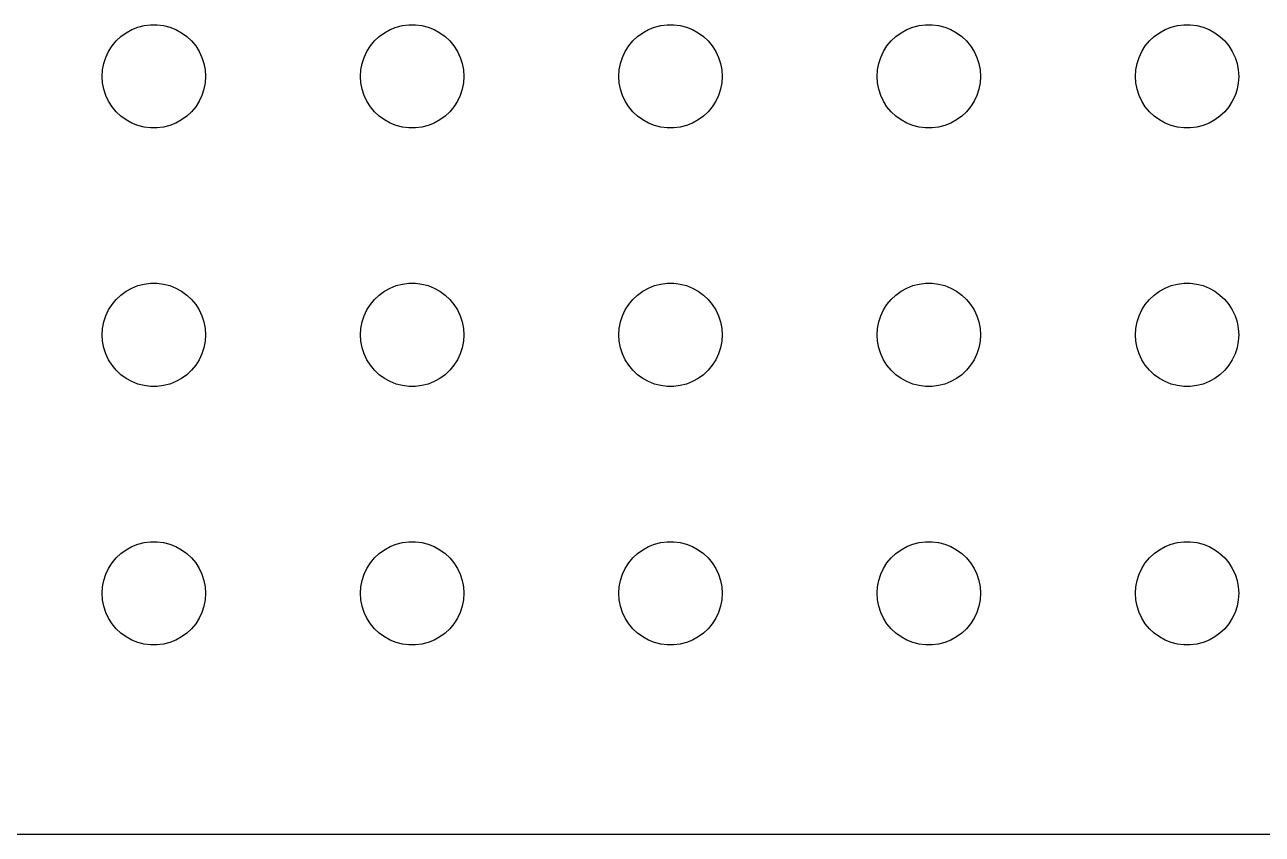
# Model space of a CAD drawing. Header units: metres. Extents: x -134 to 134, y 518 to 1078.
# Drawn here: x -3.75 to 32.18, y 518.01 to 541.5 of the extents above; entities that cross this region are included whole.
import ezdxf

# ---------------------------------------------------------------- set-up
doc = ezdxf.new("R2010")
doc.units = ezdxf.units.M

msp = doc.modelspace()

# ---------------------------------------------------------------- linework, layer by layer
for p, q in [((-0.95613, 541.156), (-0.80373, 541.266)), ((-0.80373, 541.266), (-0.63866, 541.357)), ((-0.63866, 541.357), (-0.46352, 541.427)), ((-0.46352, 541.427), (-0.28107, 541.473)), ((-0.28107, 541.473), (-0.09418, 541.497)), ((-0.09418, 541.497), (0.09418, 541.497)), ((0.09418, 541.497), (0.28107, 541.473)), ((0.28107, 541.473), (0.46352, 541.427)), ((0.46352, 541.427), (0.63866, 541.357)), ((0.63866, 541.357), (0.80373, 541.266)), ((0.80373, 541.266), (0.95613, 541.156)), ((6.54385, 541.156), (6.69626, 541.266)), ((6.69626, 541.266), (6.86133, 541.357)), ((6.86133, 541.357), (7.03647, 541.427)), ((7.03647, 541.427), (7.21892, 541.473)), ((7.21892, 541.473), (7.40581, 541.497)), ((7.40581, 541.497), (7.59418, 541.497)), ((7.59418, 541.497), (7.78107, 541.473)), ((7.78107, 541.473), (7.96352, 541.427)), ((7.96352, 541.427), (8.13866, 541.357)), ((8.13866, 541.357), (8.30373, 541.266)), ((8.30373, 541.266), (8.45613, 541.156)), ((14.0439, 541.156), (14.1963, 541.266)), ((14.1963, 541.266), (14.3613, 541.357)), ((14.3613, 541.357), (14.5365, 541.427)), ((14.5365, 541.427), (14.7189, 541.473)), ((14.7189, 541.473), (14.9058, 541.497)), ((14.9058, 541.497), (15.0942, 541.497)), ((15.0942, 541.497), (15.2811, 541.473)), ((15.2811, 541.473), (15.4635, 541.427)), ((15.4635, 541.427), (15.6387, 541.357)), ((15.6387, 541.357), (15.8037, 541.266)), ((15.8037, 541.266), (15.9561, 541.156)), ((21.5439, 541.156), (21.6963, 541.266)), ((21.6963, 541.266), (21.8613, 541.357)), ((21.8613, 541.357), (22.0365, 541.427)), ((22.0365, 541.427), (22.2189, 541.473)), ((22.2189, 541.473), (22.4058, 541.497)), ((22.4058, 541.497), (22.5942, 541.497)), ((22.5942, 541.497), (22.7811, 541.473)), ((22.7811, 541.473), (22.9635, 541.427)), ((22.9635, 541.427), (23.1387, 541.357)), ((23.1387, 541.357), (23.3037, 541.266)), ((23.3037, 541.266), (23.4561, 541.156)), ((29.0439, 541.156), (29.1963, 541.266)), ((29.1963, 541.266), (29.3613, 541.357)), ((29.3613, 541.357), (29.5365, 541.427)), ((29.5365, 541.427), (29.7189, 541.473)), ((29.7189, 541.473), (29.9058, 541.497)), ((29.9058, 541.497), (30.0942, 541.497)), ((30.0942, 541.497), (30.2811, 541.473)), ((30.2811, 541.473), (30.4635, 541.427)), ((30.4635, 541.427), (30.6387, 541.357)), ((30.6387, 541.357), (30.8037, 541.266)), ((30.8037, 541.266), (30.9561, 541.156)), ((-1.31445, 540.723), (-1.21352, 540.882)), ((-1.21352, 540.882), (-1.09344, 541.027)), ((-1.09344, 541.027), (-0.95613, 541.156)), ((0.95613, 541.156), (1.09344, 541.027)), ((1.09344, 541.027), (1.21352, 540.882)), ((1.21352, 540.882), (1.31445, 540.723)), ((6.18553, 540.723), (6.28647, 540.882)), ((6.28647, 540.882), (6.40654, 541.027)), ((6.40654, 541.027), (6.54385, 541.156)), ((8.45613, 541.156), (8.59344, 541.027)), ((8.59344, 541.027), (8.71352, 540.882)), ((8.71352, 540.882), (8.81445, 540.723)), ((13.6855, 540.723), (13.7865, 540.882)), ((13.7865, 540.882), (13.9065, 541.027)), ((13.9065, 541.027), (14.0439, 541.156)), ((15.9561, 541.156), (16.0934, 541.027)), ((16.0934, 541.027), (16.2135, 540.882)), ((16.2135, 540.882), (16.3145, 540.723)), ((21.1855, 540.723), (21.2865, 540.882)), ((21.2865, 540.882), (21.4065, 541.027)), ((21.4065, 541.027), (21.5439, 541.156)), ((23.4561, 541.156), (23.5934, 541.027)), ((23.5934, 541.027), (23.7135, 540.882)), ((23.7135, 540.882), (23.8145, 540.723)), ((28.6855, 540.723), (28.7865, 540.882)), ((28.7865, 540.882), (28.9065, 541.027)), ((28.9065, 541.027), (29.0439, 541.156)), ((30.9561, 541.156), (31.0934, 541.027)), ((31.0934, 541.027), (31.2135, 540.882)), ((31.2135, 540.882), (31.3145, 540.723)), ((-1.45287, 540.373), (-1.39465, 540.552)), ((-1.39465, 540.552), (-1.31445, 540.723)), ((1.31445, 540.723), (1.39465, 540.552)), ((1.39465, 540.552), (1.45287, 540.373)), ((6.04712, 540.373), (6.10533, 540.552)), ((6.10533, 540.552), (6.18553, 540.723)), ((8.81445, 540.723), (8.89465, 540.552)), ((8.89465, 540.552), (8.95287, 540.373)), ((13.5471, 540.373), (13.6053, 540.552)), ((13.6053, 540.552), (13.6855, 540.723)), ((16.3145, 540.723), (16.3947, 540.552)), ((16.3947, 540.552), (16.4529, 540.373)), ((21.0471, 540.373), (21.1053, 540.552)), ((21.1053, 540.552), (21.1855, 540.723)), ((23.8145, 540.723), (23.8947, 540.552)), ((23.8947, 540.552), (23.9529, 540.373)), ((28.5471, 540.373), (28.6053, 540.552)), ((28.6053, 540.552), (28.6855, 540.723)), ((31.3145, 540.723), (31.3947, 540.552)), ((31.3947, 540.552), (31.4529, 540.373)), ((-1.5, 540), (-1.48816, 540.188)), ((-1.48816, 540.188), (-1.45287, 540.373)), ((1.45287, 540.373), (1.48816, 540.188)), ((1.48816, 540.188), (1.5, 540)), ((6, 540), (6.01183, 540.188)), ((6.01183, 540.188), (6.04712, 540.373)), ((8.95287, 540.373), (8.98816, 540.188)), ((8.98816, 540.188), (9, 540)), ((13.5, 540), (13.5118, 540.188)), ((13.5118, 540.188), (13.5471, 540.373)), ((16.4529, 540.373), (16.4882, 540.188)), ((16.4882, 540.188), (16.5, 540)), ((21, 540), (21.0118, 540.188)), ((21.0118, 540.188), (21.0471, 540.373)), ((23.9529, 540.373), (23.9882, 540.188)), ((23.9882, 540.188), (24, 540)), ((28.5, 540), (28.5118, 540.188)), ((28.5118, 540.188), (28.5471, 540.373)), ((31.4529, 540.373), (31.4882, 540.188)), ((31.4882, 540.188), (31.5, 540)), ((-1.48816, 539.812), (-1.5, 540)), ((-1.45287, 539.627), (-1.48816, 539.812)), ((1.48816, 539.812), (1.45287, 539.627)), ((1.5, 540), (1.48816, 539.812)), ((6.01183, 539.812), (6, 540)), ((6.04712, 539.627), (6.01183, 539.812)), ((8.98816, 539.812), (8.95287, 539.627)), ((9, 540), (8.98816, 539.812)), ((13.5118, 539.812), (13.5, 540)), ((13.5471, 539.627), (13.5118, 539.812)), ((16.4882, 539.812), (16.4529, 539.627)), ((16.5, 540), (16.4882, 539.812)), ((21.0118, 539.812), (21, 540)), ((21.0471, 539.627), (21.0118, 539.812)), ((23.9882, 539.812), (23.9529, 539.627)), ((24, 540), (23.9882, 539.812)), ((28.5118, 539.812), (28.5, 540)), ((28.5471, 539.627), (28.5118, 539.812)), ((31.4882, 539.812), (31.4529, 539.627)), ((31.5, 540), (31.4882, 539.812)), ((-1.39465, 539.448), (-1.45287, 539.627)), ((-1.31445, 539.277), (-1.39465, 539.448)), ((1.39465, 539.448), (1.31445, 539.277)), ((1.45287, 539.627), (1.39465, 539.448)), ((6.10533, 539.448), (6.04712, 539.627)), ((6.18553, 539.277), (6.10533, 539.448)), ((8.89465, 539.448), (8.81445, 539.277)), ((8.95287, 539.627), (8.89465, 539.448)), ((13.6053, 539.448), (13.5471, 539.627)), ((13.6855, 539.277), (13.6053, 539.448)), ((16.3947, 539.448), (16.3145, 539.277)), ((16.4529, 539.627), (16.3947, 539.448)), ((21.1053, 539.448), (21.0471, 539.627)), ((21.1855, 539.277), (21.1053, 539.448)), ((23.8947, 539.448), (23.8145, 539.277)), ((23.9529, 539.627), (23.8947, 539.448)), ((28.6053, 539.448), (28.5471, 539.627)), ((28.6855, 539.277), (28.6053, 539.448)), ((31.3947, 539.448), (31.3145, 539.277)), ((31.4529, 539.627), (31.3947, 539.448)), ((-1.21352, 539.118), (-1.31445, 539.277)), ((-1.09344, 538.973), (-1.21352, 539.118)), ((1.21352, 539.118), (1.09344, 538.973)), ((1.31445, 539.277), (1.21352, 539.118)), ((6.28647, 539.118), (6.18553, 539.277)), ((6.40654, 538.973), (6.28647, 539.118)), ((8.71352, 539.118), (8.59344, 538.973)), ((8.81445, 539.277), (8.71352, 539.118)), ((13.7865, 539.118), (13.6855, 539.277)), ((13.9065, 538.973), (13.7865, 539.118)), ((16.2135, 539.118), (16.0934, 538.973)), ((16.3145, 539.277), (16.2135, 539.118)), ((21.2865, 539.118), (21.1855, 539.277)), ((21.4065, 538.973), (21.2865, 539.118)), ((23.7135, 539.118), (23.5934, 538.973)), ((23.8145, 539.277), (23.7135, 539.118)), ((28.7865, 539.118), (28.6855, 539.277)), ((28.9065, 538.973), (28.7865, 539.118)), ((31.2135, 539.118), (31.0934, 538.973)), ((31.3145, 539.277), (31.2135, 539.118)), ((-0.95613, 538.844), (-1.09344, 538.973)), ((-0.80373, 538.734), (-0.95613, 538.844)), ((-0.63866, 538.643), (-0.80373, 538.734)), ((0.80373, 538.734), (0.63866, 538.643)), ((0.95613, 538.844), (0.80373, 538.734)), ((1.09344, 538.973), (0.95613, 538.844)), ((6.54385, 538.844), (6.40654, 538.973)), ((6.69626, 538.734), (6.54385, 538.844)), ((6.86133, 538.643), (6.69626, 538.734)), ((8.30373, 538.734), (8.13866, 538.643)), ((8.45613, 538.844), (8.30373, 538.734)), ((8.59344, 538.973), (8.45613, 538.844)), ((14.0439, 538.844), (13.9065, 538.973)), ((14.1963, 538.734), (14.0439, 538.844)), ((14.3613, 538.643), (14.1963, 538.734)), ((15.8037, 538.734), (15.6387, 538.643)), ((15.9561, 538.844), (15.8037, 538.734)), ((16.0934, 538.973), (15.9561, 538.844)), ((21.5439, 538.844), (21.4065, 538.973)), ((21.6963, 538.734), (21.5439, 538.844)), ((21.8613, 538.643), (21.6963, 538.734)), ((23.3037, 538.734), (23.1387, 538.643)), ((23.4561, 538.844), (23.3037, 538.734)), ((23.5934, 538.973), (23.4561, 538.844)), ((29.0439, 538.844), (28.9065, 538.973)), ((29.1963, 538.734), (29.0439, 538.844)), ((29.3613, 538.643), (29.1963, 538.734)), ((30.8037, 538.734), (30.6387, 538.643)), ((30.9561, 538.844), (30.8037, 538.734)), ((31.0934, 538.973), (30.9561, 538.844)), ((-0.46352, 538.573), (-0.63866, 538.643)), ((-0.28107, 538.527), (-0.46352, 538.573)), ((-0.09418, 538.503), (-0.28107, 538.527)), ((0.09418, 538.503), (-0.09418, 538.503)), ((0.28107, 538.527), (0.09418, 538.503)), ((0.46352, 538.573), (0.28107, 538.527)), ((0.63866, 538.643), (0.46352, 538.573)), ((7.03647, 538.573), (6.86133, 538.643)), ((7.21892, 538.527), (7.03647, 538.573)), ((7.40581, 538.503), (7.21892, 538.527)), ((7.59418, 538.503), (7.40581, 538.503)), ((7.78107, 538.527), (7.59418, 538.503)), ((7.96352, 538.573), (7.78107, 538.527)), ((8.13866, 538.643), (7.96352, 538.573)), ((14.5365, 538.573), (14.3613, 538.643)), ((14.7189, 538.527), (14.5365, 538.573)), ((14.9058, 538.503), (14.7189, 538.527)), ((15.0942, 538.503), (14.9058, 538.503)), ((15.2811, 538.527), (15.0942, 538.503)), ((15.4635, 538.573), (15.2811, 538.527)), ((15.6387, 538.643), (15.4635, 538.573)), ((22.0365, 538.573), (21.8613, 538.643)), ((22.2189, 538.527), (22.0365, 538.573)), ((22.4058, 538.503), (22.2189, 538.527)), ((22.5942, 538.503), (22.4058, 538.503)), ((22.7811, 538.527), (22.5942, 538.503)), ((22.9635, 538.573), (22.7811, 538.527)), ((23.1387, 538.643), (22.9635, 538.573)), ((29.5365, 538.573), (29.3613, 538.643)), ((29.7189, 538.527), (29.5365, 538.573)), ((29.9058, 538.503), (29.7189, 538.527)), ((30.0942, 538.503), (29.9058, 538.503)), ((30.2811, 538.527), (30.0942, 538.503)), ((30.4635, 538.573), (30.2811, 538.527)), ((30.6387, 538.643), (30.4635, 538.573)), ((-0.28107, 533.973), (-0.09418, 533.997)), ((-0.09418, 533.997), (0.09418, 533.997)), ((0.09418, 533.997), (0.28107, 533.973)), ((7.21892, 533.973), (7.40581, 533.997)), ((7.40581, 533.997), (7.59418, 533.997)), ((7.59418, 533.997), (7.78107, 533.973)), ((14.7189, 533.973), (14.9058, 533.997)), ((14.9058, 533.997), (15.0942, 533.997)), ((15.0942, 533.997), (15.2811, 533.973)), ((22.2189, 533.973), (22.4058, 533.997)), ((22.4058, 533.997), (22.5942, 533.997)), ((22.5942, 533.997), (22.7811, 533.973)), ((29.7189, 533.973), (29.9058, 533.997)), ((29.9058, 533.997), (30.0942, 533.997)), ((30.0942, 533.997), (30.2811, 533.973)), ((-1.09344, 533.527), (-0.95613, 533.656)), ((-0.95613, 533.656), (-0.80373, 533.766)), ((-0.80373, 533.766), (-0.63866, 533.857)), ((-0.63866, 533.857), (-0.46352, 533.927)), ((-0.46352, 533.927), (-0.28107, 533.973)), ((0.28107, 533.973), (0.46352, 533.927)), ((0.46352, 533.927), (0.63866, 533.857)), ((0.63866, 533.857), (0.80373, 533.766)), ((0.80373, 533.766), (0.95613, 533.656)), ((0.95613, 533.656), (1.09344, 533.527)), ((6.40654, 533.527), (6.54385, 533.656)), ((6.54385, 533.656), (6.69626, 533.766)), ((6.69626, 533.766), (6.86133, 533.857)), ((6.86133, 533.857), (7.03647, 533.927)), ((7.03647, 533.927), (7.21892, 533.973)), ((7.78107, 533.973), (7.96352, 533.927)), ((7.96352, 533.927), (8.13866, 533.857)), ((8.13866, 533.857), (8.30373, 533.766)), ((8.30373, 533.766), (8.45613, 533.656)), ((8.45613, 533.656), (8.59344, 533.527)), ((13.9065, 533.527), (14.0439, 533.656)), ((14.0439, 533.656), (14.1963, 533.766)), ((14.1963, 533.766), (14.3613, 533.857)), ((14.3613, 533.857), (14.5365, 533.927)), ((14.5365, 533.927), (14.7189, 533.973)), ((15.2811, 533.973), (15.4635, 533.927)), ((15.4635, 533.927), (15.6387, 533.857)), ((15.6387, 533.857), (15.8037, 533.766)), ((15.8037, 533.766), (15.9561, 533.656)), ((15.9561, 533.656), (16.0934, 533.527)), ((21.4065, 533.527), (21.5439, 533.656)), ((21.5439, 533.656), (21.6963, 533.766)), ((21.6963, 533.766), (21.8613, 533.857)), ((21.8613, 533.857), (22.0365, 533.927)), ((22.0365, 533.927), (22.2189, 533.973)), ((22.7811, 533.973), (22.9635, 533.927)), ((22.9635, 533.927), (23.1387, 533.857)), ((23.1387, 533.857), (23.3037, 533.766)), ((23.3037, 533.766), (23.4561, 533.656)), ((23.4561, 533.656), (23.5934, 533.527)), ((28.9065, 533.527), (29.0439, 533.656)), ((29.0439, 533.656), (29.1963, 533.766)), ((29.1963, 533.766), (29.3613, 533.857)), ((29.3613, 533.857), (29.5365, 533.927)), ((29.5365, 533.927), (29.7189, 533.973)), ((30.2811, 533.973), (30.4635, 533.927)), ((30.4635, 533.927), (30.6387, 533.857)), ((30.6387, 533.857), (30.8037, 533.766)), ((30.8037, 533.766), (30.9561, 533.656)), ((30.9561, 533.656), (31.0934, 533.527)), ((-1.31445, 533.223), (-1.21352, 533.382)), ((-1.21352, 533.382), (-1.09344, 533.527)), ((1.09344, 533.527), (1.21352, 533.382)), ((1.21352, 533.382), (1.31445, 533.223)), ((6.18553, 533.223), (6.28647, 533.382)), ((6.28647, 533.382), (6.40654, 533.527)), ((8.59344, 533.527), (8.71352, 533.382)), ((8.71352, 533.382), (8.81445, 533.223)), ((13.6855, 533.223), (13.7865, 533.382)), ((13.7865, 533.382), (13.9065, 533.527)), ((16.0934, 533.527), (16.2135, 533.382)), ((16.2135, 533.382), (16.3145, 533.223)), ((21.1855, 533.223), (21.2865, 533.382)), ((21.2865, 533.382), (21.4065, 533.527)), ((23.5934, 533.527), (23.7135, 533.382)), ((23.7135, 533.382), (23.8145, 533.223)), ((28.6855, 533.223), (28.7865, 533.382)), ((28.7865, 533.382), (28.9065, 533.527)), ((31.0934, 533.527), (31.2135, 533.382)), ((31.2135, 533.382), (31.3145, 533.223)), ((-1.45287, 532.873), (-1.39465, 533.052)), ((-1.39465, 533.052), (-1.31445, 533.223)), ((1.31445, 533.223), (1.39465, 533.052)), ((1.39465, 533.052), (1.45287, 532.873)), ((6.04712, 532.873), (6.10533, 533.052)), ((6.10533, 533.052), (6.18553, 533.223)), ((8.81445, 533.223), (8.89465, 533.052)), ((8.89465, 533.052), (8.95287, 532.873)), ((13.5471, 532.873), (13.6053, 533.052)), ((13.6053, 533.052), (13.6855, 533.223)), ((16.3145, 533.223), (16.3947, 533.052)), ((16.3947, 533.052), (16.4529, 532.873)), ((21.0471, 532.873), (21.1053, 533.052)), ((21.1053, 533.052), (21.1855, 533.223)), ((23.8145, 533.223), (23.8947, 533.052)), ((23.8947, 533.052), (23.9529, 532.873)), ((28.5471, 532.873), (28.6053, 533.052)), ((28.6053, 533.052), (28.6855, 533.223)), ((31.3145, 533.223), (31.3947, 533.052)), ((31.3947, 533.052), (31.4529, 532.873)), ((-1.5, 532.5), (-1.48816, 532.688)), ((-1.48816, 532.688), (-1.45287, 532.873)), ((1.45287, 532.873), (1.48816, 532.688)), ((1.48816, 532.688), (1.5, 532.5)), ((6, 532.5), (6.01183, 532.688)), ((6.01183, 532.688), (6.04712, 532.873)), ((8.95287, 532.873), (8.98816, 532.688)), ((8.98816, 532.688), (9, 532.5)), ((13.5, 532.5), (13.5118, 532.688)), ((13.5118, 532.688), (13.5471, 532.873)), ((16.4529, 532.873), (16.4882, 532.688)), ((16.4882, 532.688), (16.5, 532.5)), ((21, 532.5), (21.0118, 532.688)), ((21.0118, 532.688), (21.0471, 532.873)), ((23.9529, 532.873), (23.9882, 532.688)), ((23.9882, 532.688), (24, 532.5)), ((28.5, 532.5), (28.5118, 532.688)), ((28.5118, 532.688), (28.5471, 532.873)), ((31.4529, 532.873), (31.4882, 532.688)), ((31.4882, 532.688), (31.5, 532.5)), ((-1.48816, 532.312), (-1.5, 532.5)), ((-1.45287, 532.127), (-1.48816, 532.312)), ((1.48816, 532.312), (1.45287, 532.127)), ((1.5, 532.5), (1.48816, 532.312)), ((6.01183, 532.312), (6, 532.5)), ((6.04712, 532.127), (6.01183, 532.312)), ((8.98816, 532.312), (8.95287, 532.127)), ((9, 532.5), (8.98816, 532.312)), ((13.5118, 532.312), (13.5, 532.5)), ((13.5471, 532.127), (13.5118, 532.312)), ((16.4882, 532.312), (16.4529, 532.127)), ((16.5, 532.5), (16.4882, 532.312)), ((21.0118, 532.312), (21, 532.5)), ((21.0471, 532.127), (21.0118, 532.312)), ((23.9882, 532.312), (23.9529, 532.127)), ((24, 532.5), (23.9882, 532.312)), ((28.5118, 532.312), (28.5, 532.5)), ((28.5471, 532.127), (28.5118, 532.312)), ((31.4882, 532.312), (31.4529, 532.127)), ((31.5, 532.5), (31.4882, 532.312)), ((-1.39465, 531.948), (-1.45287, 532.127)), ((-1.31445, 531.777), (-1.39465, 531.948)), ((1.39465, 531.948), (1.31445, 531.777)), ((1.45287, 532.127), (1.39465, 531.948)), ((6.10533, 531.948), (6.04712, 532.127)), ((6.18553, 531.777), (6.10533, 531.948)), ((8.89465, 531.948), (8.81445, 531.777)), ((8.95287, 532.127), (8.89465, 531.948)), ((13.6053, 531.948), (13.5471, 532.127)), ((13.6855, 531.777), (13.6053, 531.948)), ((16.3947, 531.948), (16.3145, 531.777)), ((16.4529, 532.127), (16.3947, 531.948)), ((21.1053, 531.948), (21.0471, 532.127)), ((21.1855, 531.777), (21.1053, 531.948)), ((23.8947, 531.948), (23.8145, 531.777)), ((23.9529, 532.127), (23.8947, 531.948)), ((28.6053, 531.948), (28.5471, 532.127)), ((28.6855, 531.777), (28.6053, 531.948)), ((31.3947, 531.948), (31.3145, 531.777)), ((31.4529, 532.127), (31.3947, 531.948)), ((-1.21352, 531.618), (-1.31445, 531.777)), ((-1.09344, 531.473), (-1.21352, 531.618)), ((-0.95613, 531.344), (-1.09344, 531.473)), ((1.09344, 531.473), (0.95613, 531.344)), ((1.21352, 531.618), (1.09344, 531.473)), ((1.31445, 531.777), (1.21352, 531.618)), ((6.28647, 531.618), (6.18553, 531.777)), ((6.40654, 531.473), (6.28647, 531.618)), ((6.54385, 531.344), (6.40654, 531.473)), ((8.59344, 531.473), (8.45613, 531.344)), ((8.71352, 531.618), (8.59344, 531.473)), ((8.81445, 531.777), (8.71352, 531.618)), ((13.7865, 531.618), (13.6855, 531.777)), ((13.9065, 531.473), (13.7865, 531.618)), ((14.0439, 531.344), (13.9065, 531.473)), ((16.0934, 531.473), (15.9561, 531.344)), ((16.2135, 531.618), (16.0934, 531.473)), ((16.3145, 531.777), (16.2135, 531.618)), ((21.2865, 531.618), (21.1855, 531.777)), ((21.4065, 531.473), (21.2865, 531.618)), ((21.5439, 531.344), (21.4065, 531.473)), ((23.5934, 531.473), (23.4561, 531.344)), ((23.7135, 531.618), (23.5934, 531.473)), ((23.8145, 531.777), (23.7135, 531.618)), ((28.7865, 531.618), (28.6855, 531.777)), ((28.9065, 531.473), (28.7865, 531.618)), ((29.0439, 531.344), (28.9065, 531.473)), ((31.0934, 531.473), (30.9561, 531.344)), ((31.2135, 531.618), (31.0934, 531.473)), ((31.3145, 531.777), (31.2135, 531.618)), ((-0.80373, 531.234), (-0.95613, 531.344)), ((-0.63866, 531.143), (-0.80373, 531.234)), ((-0.46352, 531.073), (-0.63866, 531.143)), ((0.63866, 531.143), (0.46352, 531.073)), ((0.80373, 531.234), (0.63866, 531.143)), ((0.95613, 531.344), (0.80373, 531.234)), ((6.69626, 531.234), (6.54385, 531.344)), ((6.86133, 531.143), (6.69626, 531.234)), ((7.03647, 531.073), (6.86133, 531.143)), ((8.13866, 531.143), (7.96352, 531.073)), ((8.30373, 531.234), (8.13866, 531.143)), ((8.45613, 531.344), (8.30373, 531.234)), ((14.1963, 531.234), (14.0439, 531.344)), ((14.3613, 531.143), (14.1963, 531.234)), ((14.5365, 531.073), (14.3613, 531.143)), ((15.6387, 531.143), (15.4635, 531.073)), ((15.8037, 531.234), (15.6387, 531.143)), ((15.9561, 531.344), (15.8037, 531.234)), ((21.6963, 531.234), (21.5439, 531.344)), ((21.8613, 531.143), (21.6963, 531.234)), ((22.0365, 531.073), (21.8613, 531.143)), ((23.1387, 531.143), (22.9635, 531.073)), ((23.3037, 531.234), (23.1387, 531.143)), ((23.4561, 531.344), (23.3037, 531.234)), ((29.1963, 531.234), (29.0439, 531.344)), ((29.3613, 531.143), (29.1963, 531.234)), ((29.5365, 531.073), (29.3613, 531.143)), ((30.6387, 531.143), (30.4635, 531.073)), ((30.8037, 531.234), (30.6387, 531.143)), ((30.9561, 531.344), (30.8037, 531.234)), ((-0.28107, 531.027), (-0.46352, 531.073)), ((-0.09418, 531.003), (-0.28107, 531.027)), ((0.09418, 531.003), (-0.09418, 531.003)), ((0.28107, 531.027), (0.09418, 531.003)), ((0.46352, 531.073), (0.28107, 531.027)), ((7.21892, 531.027), (7.03647, 531.073)), ((7.40581, 531.003), (7.21892, 531.027)), ((7.59418, 531.003), (7.40581, 531.003)), ((7.78107, 531.027), (7.59418, 531.003)), ((7.96352, 531.073), (7.78107, 531.027)), ((14.7189, 531.027), (14.5365, 531.073)), ((14.9058, 531.003), (14.7189, 531.027)), ((15.0942, 531.003), (14.9058, 531.003)), ((15.2811, 531.027), (15.0942, 531.003)), ((15.4635, 531.073), (15.2811, 531.027)), ((22.2189, 531.027), (22.0365, 531.073)), ((22.4058, 531.003), (22.2189, 531.027)), ((22.5942, 531.003), (22.4058, 531.003)), ((22.7811, 531.027), (22.5942, 531.003)), ((22.9635, 531.073), (22.7811, 531.027)), ((29.7189, 531.027), (29.5365, 531.073)), ((29.9058, 531.003), (29.7189, 531.027)), ((30.0942, 531.003), (29.9058, 531.003)), ((30.2811, 531.027), (30.0942, 531.003)), ((30.4635, 531.073), (30.2811, 531.027)), ((-0.46352, 526.427), (-0.28107, 526.473)), ((-0.28107, 526.473), (-0.09418, 526.497)), ((-0.09418, 526.497), (0.09418, 526.497)), ((0.09418, 526.497), (0.28107, 526.473)), ((0.28107, 526.473), (0.46352, 526.427)), ((7.03647, 526.427), (7.21892, 526.473)), ((7.21892, 526.473), (7.40581, 526.497)), ((7.40581, 526.497), (7.59418, 526.497)), ((7.59418, 526.497), (7.78107, 526.473)), ((7.78107, 526.473), (7.96352, 526.427)), ((14.5365, 526.427), (14.7189, 526.473)), ((14.7189, 526.473), (14.9058, 526.497)), ((14.9058, 526.497), (15.0942, 526.497)), ((15.0942, 526.497), (15.2811, 526.473)), ((15.2811, 526.473), (15.4635, 526.427)), ((22.0365, 526.427), (22.2189, 526.473)), ((22.2189, 526.473), (22.4058, 526.497)), ((22.4058, 526.497), (22.5942, 526.497)), ((22.5942, 526.497), (22.7811, 526.473)), ((22.7811, 526.473), (22.9635, 526.427)), ((29.5365, 526.427), (29.7189, 526.473)), ((29.7189, 526.473), (29.9058, 526.497)), ((29.9058, 526.497), (30.0942, 526.497)), ((30.0942, 526.497), (30.2811, 526.473)), ((30.2811, 526.473), (30.4635, 526.427)), ((-1.09344, 526.027), (-0.95613, 526.156)), ((-0.95613, 526.156), (-0.80373, 526.266)), ((-0.80373, 526.266), (-0.63866, 526.357)), ((-0.63866, 526.357), (-0.46352, 526.427)), ((0.46352, 526.427), (0.63866, 526.357)), ((0.63866, 526.357), (0.80373, 526.266)), ((0.80373, 526.266), (0.95613, 526.156)), ((0.95613, 526.156), (1.09344, 526.027)), ((6.40654, 526.027), (6.54385, 526.156)), ((6.54385, 526.156), (6.69626, 526.266)), ((6.69626, 526.266), (6.86133, 526.357)), ((6.86133, 526.357), (7.03647, 526.427)), ((7.96352, 526.427), (8.13866, 526.357)), ((8.13866, 526.357), (8.30373, 526.266)), ((8.30373, 526.266), (8.45613, 526.156)), ((8.45613, 526.156), (8.59344, 526.027)), ((13.9065, 526.027), (14.0439, 526.156)), ((14.0439, 526.156), (14.1963, 526.266)), ((14.1963, 526.266), (14.3613, 526.357)), ((14.3613, 526.357), (14.5365, 526.427)), ((15.4635, 526.427), (15.6387, 526.357)), ((15.6387, 526.357), (15.8037, 526.266)), ((15.8037, 526.266), (15.9561, 526.156)), ((15.9561, 526.156), (16.0934, 526.027)), ((21.4065, 526.027), (21.5439, 526.156)), ((21.5439, 526.156), (21.6963, 526.266)), ((21.6963, 526.266), (21.8613, 526.357)), ((21.8613, 526.357), (22.0365, 526.427)), ((22.9635, 526.427), (23.1387, 526.357)), ((23.1387, 526.357), (23.3037, 526.266)), ((23.3037, 526.266), (23.4561, 526.156)), ((23.4561, 526.156), (23.5934, 526.027)), ((28.9065, 526.027), (29.0439, 526.156)), ((29.0439, 526.156), (29.1963, 526.266)), ((29.1963, 526.266), (29.3613, 526.357)), ((29.3613, 526.357), (29.5365, 526.427)), ((30.4635, 526.427), (30.6387, 526.357)), ((30.6387, 526.357), (30.8037, 526.266)), ((30.8037, 526.266), (30.9561, 526.156)), ((30.9561, 526.156), (31.0934, 526.027)), ((-1.39465, 525.552), (-1.31445, 525.723)), ((-1.31445, 525.723), (-1.21352, 525.882)), ((-1.21352, 525.882), (-1.09344, 526.027)), ((1.09344, 526.027), (1.21352, 525.882)), ((1.21352, 525.882), (1.31445, 525.723)), ((1.31445, 525.723), (1.39465, 525.552)), ((6.10533, 525.552), (6.18553, 525.723)), ((6.18553, 525.723), (6.28647, 525.882)), ((6.28647, 525.882), (6.40654, 526.027)), ((8.59344, 526.027), (8.71352, 525.882)), ((8.71352, 525.882), (8.81445, 525.723)), ((8.81445, 525.723), (8.89465, 525.552)), ((13.6053, 525.552), (13.6855, 525.723)), ((13.6855, 525.723), (13.7865, 525.882)), ((13.7865, 525.882), (13.9065, 526.027)), ((16.0934, 526.027), (16.2135, 525.882)), ((16.2135, 525.882), (16.3145, 525.723)), ((16.3145, 525.723), (16.3947, 525.552)), ((21.1053, 525.552), (21.1855, 525.723)), ((21.1855, 525.723), (21.2865, 525.882)), ((21.2865, 525.882), (21.4065, 526.027)), ((23.5934, 526.027), (23.7135, 525.882)), ((23.7135, 525.882), (23.8145, 525.723)), ((23.8145, 525.723), (23.8947, 525.552)), ((28.6053, 525.552), (28.6855, 525.723)), ((28.6855, 525.723), (28.7865, 525.882)), ((28.7865, 525.882), (28.9065, 526.027)), ((31.0934, 526.027), (31.2135, 525.882)), ((31.2135, 525.882), (31.3145, 525.723)), ((31.3145, 525.723), (31.3947, 525.552)), ((-1.48816, 525.188), (-1.45287, 525.373)), ((-1.45287, 525.373), (-1.39465, 525.552)), ((1.39465, 525.552), (1.45287, 525.373)), ((1.45287, 525.373), (1.48816, 525.188)), ((6.01183, 525.188), (6.04712, 525.373)), ((6.04712, 525.373), (6.10533, 525.552)), ((8.89465, 525.552), (8.95287, 525.373)), ((8.95287, 525.373), (8.98816, 525.188)), ((13.5118, 525.188), (13.5471, 525.373)), ((13.5471, 525.373), (13.6053, 525.552)), ((16.3947, 525.552), (16.4529, 525.373)), ((16.4529, 525.373), (16.4882, 525.188)), ((21.0118, 525.188), (21.0471, 525.373)), ((21.0471, 525.373), (21.1053, 525.552)), ((23.8947, 525.552), (23.9529, 525.373)), ((23.9529, 525.373), (23.9882, 525.188)), ((28.5118, 525.188), (28.5471, 525.373)), ((28.5471, 525.373), (28.6053, 525.552)), ((31.3947, 525.552), (31.4529, 525.373)), ((31.4529, 525.373), (31.4882, 525.188)), ((-1.5, 525), (-1.48816, 525.188)), ((-1.48816, 524.812), (-1.5, 525)), ((1.48816, 525.188), (1.5, 525)), ((1.5, 525), (1.48816, 524.812)), ((6, 525), (6.01183, 525.188)), ((6.01183, 524.812), (6, 525)), ((8.98816, 525.188), (9, 525)), ((9, 525), (8.98816, 524.812)), ((13.5, 525), (13.5118, 525.188)), ((13.5118, 524.812), (13.5, 525)), ((16.4882, 525.188), (16.5, 525)), ((16.5, 525), (16.4882, 524.812)), ((21, 525), (21.0118, 525.188)), ((21.0118, 524.812), (21, 525)), ((23.9882, 525.188), (24, 525)), ((24, 525), (23.9882, 524.812)), ((28.5, 525), (28.5118, 525.188)), ((28.5118, 524.812), (28.5, 525)), ((31.4882, 525.188), (31.5, 525)), ((31.5, 525), (31.4882, 524.812)), ((-1.45287, 524.627), (-1.48816, 524.812)), ((1.48816, 524.812), (1.45287, 524.627)), ((6.04712, 524.627), (6.01183, 524.812)), ((8.98816, 524.812), (8.95287, 524.627)), ((13.5471, 524.627), (13.5118, 524.812)), ((16.4882, 524.812), (16.4529, 524.627)), ((21.0471, 524.627), (21.0118, 524.812)), ((23.9882, 524.812), (23.9529, 524.627)), ((28.5471, 524.627), (28.5118, 524.812)), ((31.4882, 524.812), (31.4529, 524.627)), ((-1.39465, 524.448), (-1.45287, 524.627)), ((-1.31445, 524.277), (-1.39465, 524.448)), ((-1.21352, 524.118), (-1.31445, 524.277)), ((1.31445, 524.277), (1.21352, 524.118)), ((1.39465, 524.448), (1.31445, 524.277)), ((1.45287, 524.627), (1.39465, 524.448)), ((6.10533, 524.448), (6.04712, 524.627)), ((6.18553, 524.277), (6.10533, 524.448)), ((6.28647, 524.118), (6.18553, 524.277)), ((8.81445, 524.277), (8.71352, 524.118)), ((8.89465, 524.448), (8.81445, 524.277)), ((8.95287, 524.627), (8.89465, 524.448)), ((13.6053, 524.448), (13.5471, 524.627)), ((13.6855, 524.277), (13.6053, 524.448)), ((13.7865, 524.118), (13.6855, 524.277)), ((16.3145, 524.277), (16.2135, 524.118)), ((16.3947, 524.448), (16.3145, 524.277)), ((16.4529, 524.627), (16.3947, 524.448)), ((21.1053, 524.448), (21.0471, 524.627)), ((21.1855, 524.277), (21.1053, 524.448)), ((21.2865, 524.118), (21.1855, 524.277)), ((23.8145, 524.277), (23.7135, 524.118)), ((23.8947, 524.448), (23.8145, 524.277)), ((23.9529, 524.627), (23.8947, 524.448)), ((28.6053, 524.448), (28.5471, 524.627)), ((28.6855, 524.277), (28.6053, 524.448)), ((28.7865, 524.118), (28.6855, 524.277)), ((31.3145, 524.277), (31.2135, 524.118)), ((31.3947, 524.448), (31.3145, 524.277)), ((31.4529, 524.627), (31.3947, 524.448)), ((-1.09344, 523.973), (-1.21352, 524.118)), ((-0.95613, 523.844), (-1.09344, 523.973)), ((1.09344, 523.973), (0.95613, 523.844)), ((1.21352, 524.118), (1.09344, 523.973)), ((6.40654, 523.973), (6.28647, 524.118)), ((6.54385, 523.844), (6.40654, 523.973)), ((8.59344, 523.973), (8.45613, 523.844)), ((8.71352, 524.118), (8.59344, 523.973)), ((13.9065, 523.973), (13.7865, 524.118)), ((14.0439, 523.844), (13.9065, 523.973)), ((16.0934, 523.973), (15.9561, 523.844)), ((16.2135, 524.118), (16.0934, 523.973)), ((21.4065, 523.973), (21.2865, 524.118)), ((21.5439, 523.844), (21.4065, 523.973)), ((23.5934, 523.973), (23.4561, 523.844)), ((23.7135, 524.118), (23.5934, 523.973)), ((28.9065, 523.973), (28.7865, 524.118)), ((29.0439, 523.844), (28.9065, 523.973)), ((31.0934, 523.973), (30.9561, 523.844)), ((31.2135, 524.118), (31.0934, 523.973)), ((-0.80373, 523.734), (-0.95613, 523.844)), ((-0.63866, 523.643), (-0.80373, 523.734)), ((-0.46352, 523.573), (-0.63866, 523.643)), ((-0.28107, 523.527), (-0.46352, 523.573)), ((0.46352, 523.573), (0.28107, 523.527)), ((0.63866, 523.643), (0.46352, 523.573)), ((0.80373, 523.734), (0.63866, 523.643)), ((0.95613, 523.844), (0.80373, 523.734)), ((6.69626, 523.734), (6.54385, 523.844)), ((6.86133, 523.643), (6.69626, 523.734)), ((7.03647, 523.573), (6.86133, 523.643)), ((7.21892, 523.527), (7.03647, 523.573)), ((7.96352, 523.573), (7.78107, 523.527)), ((8.13866, 523.643), (7.96352, 523.573)), ((8.30373, 523.734), (8.13866, 523.643)), ((8.45613, 523.844), (8.30373, 523.734)), ((14.1963, 523.734), (14.0439, 523.844)), ((14.3613, 523.643), (14.1963, 523.734)), ((14.5365, 523.573), (14.3613, 523.643)), ((14.7189, 523.527), (14.5365, 523.573)), ((15.4635, 523.573), (15.2811, 523.527)), ((15.6387, 523.643), (15.4635, 523.573)), ((15.8037, 523.734), (15.6387, 523.643)), ((15.9561, 523.844), (15.8037, 523.734)), ((21.6963, 523.734), (21.5439, 523.844)), ((21.8613, 523.643), (21.6963, 523.734)), ((22.0365, 523.573), (21.8613, 523.643)), ((22.2189, 523.527), (22.0365, 523.573)), ((22.9635, 523.573), (22.7811, 523.527)), ((23.1387, 523.643), (22.9635, 523.573)), ((23.3037, 523.734), (23.1387, 523.643)), ((23.4561, 523.844), (23.3037, 523.734)), ((29.1963, 523.734), (29.0439, 523.844)), ((29.3613, 523.643), (29.1963, 523.734)), ((29.5365, 523.573), (29.3613, 523.643)), ((29.7189, 523.527), (29.5365, 523.573)), ((30.4635, 523.573), (30.2811, 523.527)), ((30.6387, 523.643), (30.4635, 523.573)), ((30.8037, 523.734), (30.6387, 523.643)), ((30.9561, 523.844), (30.8037, 523.734)), ((-0.09418, 523.503), (-0.28107, 523.527)), ((0.09418, 523.503), (-0.09418, 523.503)), ((0.28107, 523.527), (0.09418, 523.503)), ((7.40581, 523.503), (7.21892, 523.527)), ((7.59418, 523.503), (7.40581, 523.503)), ((7.78107, 523.527), (7.59418, 523.503)), ((14.9058, 523.503), (14.7189, 523.527)), ((15.0942, 523.503), (14.9058, 523.503)), ((15.2811, 523.527), (15.0942, 523.503)), ((22.4058, 523.503), (22.2189, 523.527)), ((22.5942, 523.503), (22.4058, 523.503)), ((22.7811, 523.527), (22.5942, 523.503)), ((29.9058, 523.503), (29.7189, 523.527)), ((30.0942, 523.503), (29.9058, 523.503)), ((30.2811, 523.527), (30.0942, 523.503)), ((-129.814, 518.01), (129.814, 518.01))]:
    msp.add_line(p, q)

doc.saveas('drawing.dxf')
